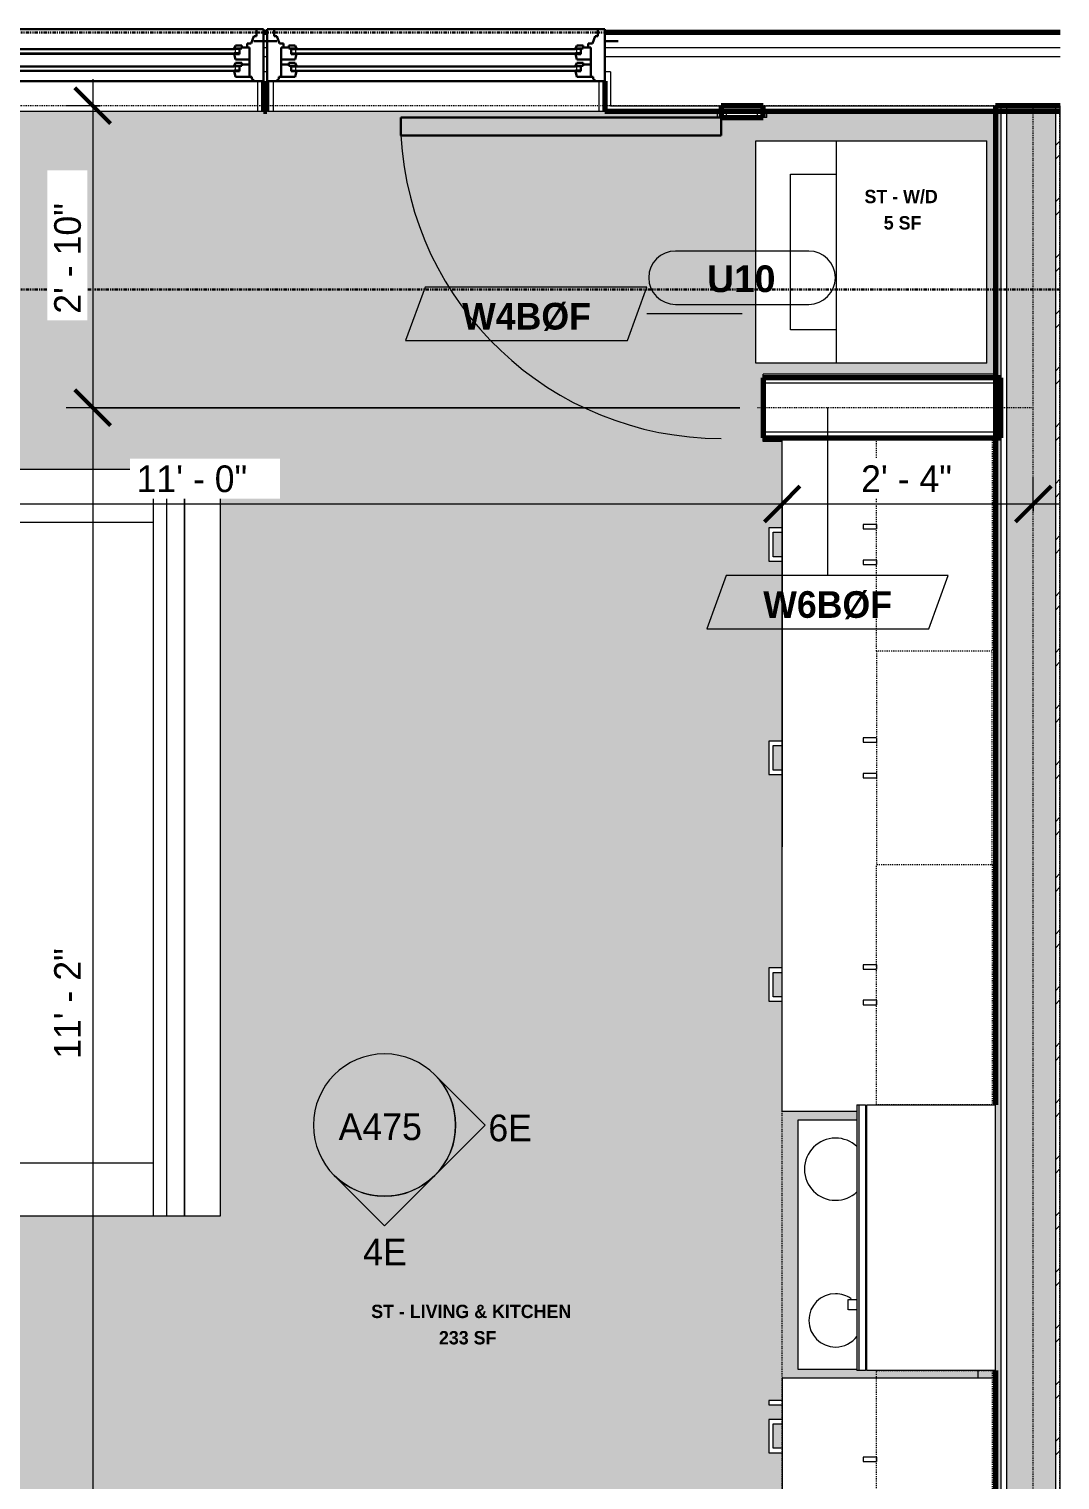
# Model space of a CAD drawing. Header units: inches. Extents: x -2718 to -922, y 119 to 10852.
# Drawn here: x -2626.1 to -2510.1, y 10688.6 to 10851.8 of the extents above; entities that cross this region are included whole.
import ezdxf

# ---------------------------------------------------------------- set-up
doc = ezdxf.new("R2010")
doc.units = ezdxf.units.IN
doc.header["$MEASUREMENT"] = 0
for name, pattern in [('Dash', [0.25, 0.125, -0.125]), ('Dash 3_32_', [0.1875, 0.09375, -0.09375]), ('Double Dash 3_8_', [1, 0.375, -0.125, 0.125, -0.125, 0.125, -0.125])]:
    doc.linetypes.add(name, pattern=pattern)
for name, color, linetype, lineweight in [('0-1', 7, 'Continuous', 5), ('0-2', 250, 'Continuous', 18), ('0-3', 50, 'Double Dash 3_8_', 30), ('A-ANNO-DIMS', 211, 'Continuous', 9), ('A-ANNO-DIMS-32', 211, 'Continuous', 9), ('A-AREA-IDEN', 2, 'Continuous', 9), ('A-DETL-1', 90, 'Dash 3_32_', 18), ('A-DOOR', 31, 'Continuous', 18), ('A-DOOR-3', 31, 'Continuous', 9), ('A-DOOR-4', 31, 'Continuous', 30), ('A-DOOR-IDEN', 31, 'Continuous', 9), ('A-GLAZ-1', 250, 'Continuous', 18), ('A-GLAZ-2', 50, 'Continuous', 30), ('A-GLAZ-3', 7, 'Continuous', 9), ('A-WALL', 113, 'Continuous', 18), ('A-WALL-1', 10, 'Continuous', 70), ('A-WALL-2', 250, 'Continuous', 18), ('A-WALL-3', 113, 'Continuous', 70), ('A-WALL-4', 113, 'Continuous', 9), ('A-WALL-IDEN', 211, 'Continuous', 9), ('A-WALL-PATT-1', 7, 'Continuous', 9), ('A-WALL-PATT-2', 253, 'Continuous', 9), ('A-WALL-PATT-3', 8, 'Continuous', 9), ('C-PROP-LINE-1', 50, 'Double Dash 3_8_', 30), ('G-ANNO-SYMB', 111, 'Continuous', 9), ('I-FURN', 30, 'Continuous', 9), ('I-WALL-1', 10, 'Continuous', 70), ('P-SANR-FIXT', 6, 'Continuous', 9), ('Q-CASE', 31, 'Continuous', 9), ('Q-CASE-1', 31, 'Dash', 9), ('Q-SPCQ', 91, 'Continuous', 9)]:
    doc.layers.add(name, color=color, linetype=linetype, lineweight=lineweight)
doc.layers.add('A-AREA-PATT-1', color=7, linetype='Continuous', lineweight=9, transparency=1)
doc.styles.add('Arial_B', font='arialbd.ttf', dxfattribs={"height": 3})
doc.styles.add('Century Gothic', font='ufonts.com_century-gothic.ttf', dxfattribs={"height": 3})
doc.styles.add('Century Gothic_B', font='GOTHICB.TTF', dxfattribs={"height": 3})
doc.styles.add('Century Gothic_B_1', font='GOTHICB.TTF', dxfattribs={"height": 1.5})
doc.dimstyles.new('OD_1__HACK', dxfattribs={"dimscale": 12, "dimtxt": 3.132505, "dimasz": 0.333333, "dimexe": 0.25, "dimexo": 0.166667, "dimgap": 0.041667, "dimtad": 1, "dimdec": 0, "dimzin": 3, "dimdsep": 46, "dimlunit": 4, "dimtxsty": 'Century Gothic', "dimblk1": 'OBLIQUE', "dimblk2": 'OBLIQUE', "dimsah": 1, "dimcen": 0.09, "dimdle": 0.25, "dimazin": 0, "dimtfac": 1, "dimtdec": 4, "dimtix": 1, "dimtmove": 0, "dimatfit": 3, "dimfxl": 1, "dimtvp": 1, "dimtfill": 1, "dimfrac": 2, "dimtolj": 1, "dimtzin": 0, "dimarcsym": 2})

# ---------------------------------------------------------------- blocks, each defined once
blk = doc.blocks.new('Window-Double_Hung-Andersen-400_Series-Tilt_Wash - DOUBLE HUNG - REVERSE COTTAGE - 2ND FLOOR-2888385-2ND _ 3RD FLOOR - STUDIO A - ADA TYPE B')
at = {"layer": 'A-GLAZ-1'}
for p, q in [((-19.01, -2.44), (-18.95, -2.44)), ((18.95, -2.44), (19.01, -2.44)), ((-18.95, -3.94), (-19.01, -3.94)), ((19.01, -3.94), (18.95, -3.94))]:
    blk.add_line(p, q, dxfattribs=at)
at = {"layer": 'A-GLAZ-2'}
for p, q in [((-19.01, 3.44), (-20.51, 3.44)), ((19.01, 4.81), (-19.01, 4.81)), ((-19.01, 4.81), (-19.01, -1.06)), ((-18.2, 4.81), (-18.2, 4)), ((-18.2, 4), (-17.92, 4)), ((-17.92, 4), (-17.61, 3.19)), ((17.92, 4), (17.61, 3.19)), ((18.2, 4), (17.92, 4)), ((18.2, 4.81), (18.2, 4)), ((19.01, -1.06), (19.01, 4.81)), ((19.01, 3.44), (20.51, 3.44)), ((-17.61, 3.19), (-17.14, 3.19)), ((-17.42, 2.75), (-16.57, 2.75)), ((-17.42, 2.75), (-17.42, -0.56)), ((-17.14, 3.19), (-17.14, 2.75)), ((-15.86, 2.97), (-16.57, 2.97)), ((-16.57, 2.62), (-16.57, 2.97)), ((-15.7, 2.62), (-16.57, 2.62)), ((-16.29, 2.62), (-16.29, 2)), ((-15.7, 2), (-16.29, 2)), ((-15.86, 2.97), (-15.7, 2.62)), ((-15.86, 1.37), (-15.7, 2)), ((15.86, 2.97), (15.7, 2.62)), ((15.7, 2.62), (16.57, 2.62)), ((15.7, 2), (16.29, 2)), ((15.86, 1.37), (15.7, 2)), ((15.86, 2.97), (16.57, 2.97)), ((16.29, 2.62), (16.29, 2)), ((16.57, 2.62), (16.57, 2.97)), ((17.42, 2.75), (16.57, 2.75)), ((17.14, 3.19), (17.14, 2.75)), ((17.61, 3.19), (17.14, 3.19)), ((17.42, 2.75), (17.42, -0.56)), ((-17.42, 1.37), (-15.86, 1.37)), ((-17.42, 0.81), (-16.57, 0.81)), ((-15.86, 1.03), (-16.57, 1.03)), ((-16.57, 0.69), (-16.57, 1.03)), ((-15.7, 0.69), (-16.57, 0.69)), ((-16.29, 0.69), (-16.29, 0.06)), ((-15.7, 0.06), (-16.29, 0.06)), ((-15.86, 1.03), (-15.7, 0.69)), ((-15.86, -0.56), (-15.7, 0.06)), ((15.86, 1.03), (15.7, 0.69)), ((15.7, 0.69), (16.57, 0.69)), ((15.7, 0.06), (16.29, 0.06)), ((15.86, -0.56), (15.7, 0.06)), ((17.42, 1.37), (15.86, 1.37)), ((15.86, 1.03), (16.57, 1.03)), ((16.29, 0.69), (16.29, 0.06)), ((16.57, 0.69), (16.57, 1.03)), ((17.42, 0.81), (16.57, 0.81)), ((-19.01, -1.06), (19.01, -1.06)), ((-17.67, -0.78), (-18, -1.06)), ((-17.67, -0.78), (-17.67, -0.56)), ((-17.67, -0.56), (-15.86, -0.56)), ((17.67, -0.56), (15.86, -0.56)), ((17.67, -0.78), (17.67, -0.56)), ((17.67, -0.78), (18, -1.06))]:
    blk.add_line(p, q, dxfattribs=at)
at = {"layer": 'A-GLAZ-3'}
for p, q in [((-16.29, 2.5), (-15.7, 2.5)), ((-16.29, 2.12), (-15.7, 2.12)), ((-15.82, 2.5), (-15.82, 2.12)), ((-15.7, 2.62), (15.7, 2.62)), ((-15.7, 2.5), (15.7, 2.5)), ((-15.7, 2.12), (15.7, 2.12)), ((-15.7, 2), (15.7, 2)), ((16.29, 2.5), (15.7, 2.5)), ((16.29, 2.12), (15.7, 2.12)), ((15.82, 2.5), (15.82, 2.12)), ((-16.29, 0.56), (-15.7, 0.56)), ((-16.29, 0.19), (-15.7, 0.19)), ((-15.82, 0.56), (-15.82, 0.19)), ((-15.7, 0.69), (15.7, 0.69)), ((-15.7, 0.56), (15.7, 0.56)), ((-15.7, 0.19), (15.7, 0.19)), ((-15.7, 0.06), (15.7, 0.06)), ((16.29, 0.56), (15.7, 0.56)), ((16.29, 0.19), (15.7, 0.19)), ((15.82, 0.56), (15.82, 0.19)), ((18.95, -1.06), (-18.95, -1.06)), ((-18.95, -1.06), (-18.95, -4.44)), ((-18.32, -1.06), (-18.32, -4.44)), ((18.32, -1.06), (18.32, -4.44)), ((18.95, -4.44), (18.95, -1.06)), ((-18.95, -4.44), (18.95, -4.44))]:
    blk.add_line(p, q, dxfattribs=at)
blk = doc.blocks.new('Family - ___-2835860-2ND _ 3RD FLOOR - STUDIO A - ADA TYPE B')
at = {"layer": 'C-PROP-LINE-1'}
blk.add_line((-2510.11, 10851.39), (-2717.73, 10851.39), dxfattribs=at)
blk = doc.blocks.new('Family - ___-2835903-2ND _ 3RD FLOOR - STUDIO A - ADA TYPE B')
at = {"layer": 'C-PROP-LINE-1'}
blk.add_line((-2510.11, 10822.49), (-2717.73, 10822.49), dxfattribs=at)
blk = doc.blocks.new('Family - ___-2835932-2ND _ 3RD FLOOR - STUDIO A - ADA TYPE B')
at = {"layer": 'C-PROP-LINE-1'}
blk.add_line((-2510.11, 10851.39), (-2717.73, 10851.39), dxfattribs=at)
blk = doc.blocks.new('CTR - 1st Phase - Shell_rvt-1-2ND _ 3RD FLOOR - STUDIO A - ADA TYPE B')
at = {"layer": 'A-WALL-1'}
for p, q in [((-2599.34, 10851.39), (-2599.71, 10851.39)), ((-2510.11, 10851.39), (-2561.31, 10851.39)), ((-2599.71, 10845.89), (-2599.71, 10842.51)), ((-2599.34, 10842.51), (-2599.34, 10845.89)), ((-2561.31, 10845.89), (-2561.31, 10842.51)), ((-2599.71, 10842.51), (-2599.34, 10842.51)), ((-2561.31, 10842.51), (-2510.11, 10842.51))]:
    blk.add_line(p, q, dxfattribs=at)
at = {"layer": 'A-WALL-2'}
for p, q in [((-2599.34, 10851.14), (-2599.71, 10851.14)), ((-2510.11, 10851.14), (-2561.31, 10851.14)), ((-2599.34, 10849.64), (-2599.71, 10849.64)), ((-2510.11, 10849.64), (-2561.31, 10849.64)), ((-2599.34, 10848.64), (-2599.71, 10848.64)), ((-2510.11, 10848.64), (-2561.31, 10848.64)), ((-2599.34, 10846.95), (-2599.71, 10846.95)), ((-2560.69, 10846.95), (-2561.31, 10846.95)), ((-2560.69, 10846.95), (-2560.69, 10843.14)), ((-2599.71, 10842.51), (-2599.77, 10842.51)), ((-2599.27, 10842.51), (-2599.34, 10842.51)), ((-2561.31, 10842.51), (-2561.37, 10842.51)), ((-2560.69, 10843.14), (-2510.11, 10843.14))]:
    blk.add_line(p, q, dxfattribs=at)
at = {"layer": '0-2'}
for p in [(-2618.72, 10846.95), (-2580.32, 10846.95)]:
    blk.add_blockref('Window-Double_Hung-Andersen-400_Series-Tilt_Wash - DOUBLE HUNG - REVERSE COTTAGE - 2ND FLOOR-2888385-2ND _ 3RD FLOOR - STUDIO A - ADA TYPE B', p, dxfattribs=at)
at = {"layer": '0-3'}
for name in ['Family - ___-2835860-2ND _ 3RD FLOOR - STUDIO A - ADA TYPE B', 'Family - ___-2835932-2ND _ 3RD FLOOR - STUDIO A - ADA TYPE B', 'Family - ___-2835903-2ND _ 3RD FLOOR - STUDIO A - ADA TYPE B']:
    blk.add_blockref(name, (0, 0), dxfattribs=at)
blk = doc.blocks.new('CTR - 1st Phase - Common Walls_rvt-1-2ND _ 3RD FLOOR - STUDIO A - ADA TYPE B')
at = {"layer": 'A-WALL-PATT-1'}
h = blk.add_hatch(dxfattribs=at)
h.set_pattern_fill('FP_1', color=256, style=0, pattern_type=2)
h.set_pattern_definition([(0, (0, 0), (10.24, 2.56), [0.422, -7.258, 0.422, -7.258, -40.96]), (0, (0, 0), (10.24, 2.56), [-15.36, 0.422, -14.938, 0.422, -7.258, -17.92]), (0, (0, 0), (10.24, 2.56), [-38.4, 0.422, -4.698, 0.422, -12.378]), (120, (3.84, 1.28), (-7.33702503, 7.58810013), [0.422, -7.258, 0.422, -7.258, -40.96]), (120, (3.84, 1.28), (-7.33702503, 7.58810013), [-15.36, 0.422, -14.938, 0.422, -7.258, -17.92]), (120, (3.84, 1.28), (-7.33702503, 7.58810013), [-38.4, 0.422, -4.698, 0.422, -12.378]), (240, (5.12, 6.4), (-2.90297497, -10.14810013), [0.422, -7.258, 0.422, -7.258, -40.96]), (240, (5.12, 6.4), (-2.90297497, -10.14810013), [-15.36, 0.422, -14.938, 0.422, -7.258, -17.92]), (240, (5.12, 6.4), (-2.90297497, -10.14810013), [-38.4, 0.422, -4.698, 0.422, -12.378])])
h.paths.add_polyline_path([(-2517.37, 10458.16), (-2516.75, 10458.16), (-2516.75, 10843.14), (-2517.37, 10843.14), (-2517.37, 10460.75)], flags=0)
at = {"layer": 'A-WALL-PATT-2'}
h = blk.add_hatch(dxfattribs=at)
h.set_pattern_fill('FP_2', color=256, style=0, pattern_type=2)
h.set_pattern_definition([(161.57, (0.16, 0.16), (-1.279773737, -0.000426766), [0, -9.107, 1.011, 0]), (18.43, (-0.16, 0.16), (-1.279773737, 0.000426766), [0, -9.107, 1.011, 0]), (108.43, (0.16, 0.16), (0.639452382, -3.199964008), [3.035, -7.083]), (71.57, (-0.16, 0.16), (0.639452382, 3.199964008), [3.035, -7.083])])
h.paths.add_polyline_path([(-2516.12, 10457.54), (-2510.62, 10457.54), (-2510.62, 10843.14), (-2516.12, 10843.14), (-2516.12, 10458.16)], flags=0)
at = {"layer": 'A-WALL-PATT-3'}
h = blk.add_hatch(dxfattribs=at)
h.set_pattern_fill('FP_3', color=256, style=0, pattern_type=2)
h.set_pattern_definition([(45, (0, 0), (-3.1678384, 3.1678384), []), (45, (0, 4.8), (-3.1678384, 3.1678384), [])])
h.paths.add_polyline_path([(-2510.12, 10457.54), (-2510.12, 10843.14), (-2510.62, 10843.14), (-2510.62, 10457.54)], flags=0)
at = {"layer": 'A-WALL-2'}
for p, q in [((-2516.75, 10843.14), (-2516.75, 10458.16)), ((-2516.12, 10843.14), (-2516.12, 10458.16)), ((-2510.62, 10843.14), (-2510.62, 10458.16)), ((-2510.12, 10843.14), (-2510.12, 10458.16))]:
    blk.add_line(p, q, dxfattribs=at)
at = {"layer": 'I-WALL-1'}
for p, q in [((-2510.11, 10843.14), (-2517.37, 10843.14)), ((-2517.37, 10843.14), (-2517.37, 10730.8)), ((-2517.37, 10700.92), (-2517.37, 10676.92))]:
    blk.add_line(p, q, dxfattribs=at)
blk = doc.blocks.new('Couch-Both_Arms-Generic - 1-1372852-2ND _ 3RD FLOOR - STUDIO A - ADA TYPE B')
at = {"layer": 'I-FURN'}
for p, q in [((-36, 18.5), (36, 18.5)), ((-36, 17.5), (-36, 18.5)), ((36, 18.5), (36, 17.5)), ((-42, 17.5), (-36, 17.5)), ((-42, -10), (-42, 17.5)), ((-36, 17.5), (-36, -10)), ((36, 17.5), (42, 17.5)), ((36, -10), (36, 17.5)), ((42, 17.5), (42, -10)), ((-42, -10), (42, -10)), ((-42, -13.5), (-42, -10)), ((42, -10), (42, -13.5)), ((-42, -11.5), (42, -11.5)), ((-42, -13.5), (42, -13.5)), ((-42, -17.5), (-42, -13.5)), ((42, -13.5), (-42, -13.5)), ((42, -13.5), (42, -17.5)), ((42, -17.5), (-42, -17.5))]:
    blk.add_line(p, q, dxfattribs=at)
blk = doc.blocks.new('Range - 24_ x 30_-2320547-2ND _ 3RD FLOOR - STUDIO A - ADA TYPE B')
at = {"layer": 'Q-SPCQ'}
blk.add_line((29.13, 22), (30, 22), dxfattribs=at)
for centre, radius, start, end in [((6.5, 6), 3.5, 136.4272, 180), ((6.5, 6), 3.5, 81.0228, 98.9772), ((6.5, 6), 3.5, 360, 43.5294), ((23.5, 6), 3, 360, 53.8773), ((23.5, 6), 3, 143.9133, 180), ((6.5, 6), 3.5, 180, 0), ((23.5, 6), 3, 180, 360)]:
    blk.add_arc(centre, radius, start, end, dxfattribs=at)
blk = doc.blocks.new('Basic Wall _ INT - W4BØF - _5_8 GYP - 2X4 WOOD_BATT_ - 5_8 GYP_ - ___-2689024-2ND _ 3RD FLOOR - STUDIO A - ADA TYPE B')
at = {"layer": 'A-WALL'}
for p, q in [((-2548.66, 10841.8), (-2548.66, 10842.51)), ((-2548.38, 10842.51), (-2548.38, 10841.8)), ((-2548.38, 10841.8), (-2548.66, 10841.8)), ((-2548.29, 10841.8), (-2548.38, 10841.8)), ((-2548.25, 10841.8), (-2548.29, 10841.8))]:
    blk.add_line(p, q, dxfattribs=at)
blk = doc.blocks.new('Basic Wall _ INT - W4BØF - _5_8 GYP - 2X4 WOOD_BATT_ - 5_8 GYP_ - ___-2689023-2ND _ 3RD FLOOR - STUDIO A - ADA TYPE B')
at = {"layer": 'A-WALL'}
for p, q in [((-2543.38, 10841.8), (-2543.38, 10842.51)), ((-2543.09, 10841.8), (-2543.09, 10842.51)), ((-2543.46, 10841.8), (-2543.5, 10841.8)), ((-2543.38, 10841.8), (-2543.46, 10841.8)), ((-2543.09, 10841.8), (-2543.38, 10841.8))]:
    blk.add_line(p, q, dxfattribs=at)
blk = doc.blocks.new('Basic Wall _ INT - W6BØF - _5_8 GYP - 2X6 WOOD_BATT_ - 5_8 GYP_ - ___-2696058-2ND _ 3RD FLOOR - STUDIO A - ADA TYPE B')
at = {"layer": 'A-WALL'}
for p, q in [((-2543.5, 10805.76), (-2543.5, 10805.8)), ((-2543.5, 10805.68), (-2543.5, 10805.76)), ((-2543.5, 10805.68), (-2541.37, 10805.68)), ((-2543.5, 10805.39), (-2543.5, 10805.68)), ((-2541.37, 10805.39), (-2543.5, 10805.39))]:
    blk.add_line(p, q, dxfattribs=at)
blk = doc.blocks.new('Basic Wall _ INT - W6BØF - _5_8 GYP - 2X6 WOOD_BATT_ - 5_8 GYP_ - ___-2696057-2ND _ 3RD FLOOR - STUDIO A - ADA TYPE B')
at = {"layer": 'A-WALL'}
for p, q in [((-2543.5, 10812.68), (-2543.5, 10812.97)), ((-2517.37, 10812.97), (-2543.5, 10812.97)), ((-2517.37, 10812.68), (-2543.5, 10812.68)), ((-2543.5, 10812.6), (-2543.5, 10812.68)), ((-2543.5, 10812.55), (-2543.5, 10812.6))]:
    blk.add_line(p, q, dxfattribs=at)
blk = doc.blocks.new('SWING - SINGLE - FLUSH - 36_ x 80_ - OFFSET PIVOT DOOR AT MAGIC PAK AND WASHER_DRYER-3199414-2ND _ 3RD FLOOR - STUDIO A - ADA TYPE B')
at = {"layer": 'A-DOOR-3'}
blk.add_arc((18, 2.37), 36.07, 93.1789, 180, dxfattribs=at)
at = {"layer": 'A-DOOR-4'}
for p, q in [((16, 2.37), (16, 38.39)), ((18, 38.39), (16, 38.39)), ((18, 2.37), (18, 38.39)), ((18, 2.37), (16, 2.37))]:
    blk.add_line(p, q, dxfattribs=at)
blk = doc.blocks.new('Stacked Washer and Dryer - 26_x25_ - Private-1352637-2ND _ 3RD FLOOR - STUDIO A - ADA TYPE B')
at = {"layer": 'P-SANR-FIXT'}
for p, q in [((0, 12.5), (26, 12.5)), ((0, 12.5), (0, -12.5)), ((16.90625, 12.5), (16.90625, -12.5)), ((26, 12.5), (26, -12.5)), ((16.90625, 8.75), (22.09375, 8.75)), ((22.09375, 8.75), (22.09375, -8.75)), ((22.09375, -8.75), (16.90625, -8.75)), ((26, -12.5), (0, -12.5))]:
    blk.add_line(p, q, dxfattribs=at)
blk = doc.blocks.new('30quot_MicrowaveVent_11166 - 70cm miele oven-2322118-2ND _ 3RD FLOOR - STUDIO A - ADA TYPE B')
at = {"layer": 'Q-CASE'}
for p, q in [((-14.2, -14.49), (-14.2, 0)), ((15.68, 0), (-14.2, 0)), ((15.68, 0), (15.68, -14.49)), ((15.68, -14.49), (-14.2, -14.49)), ((-14.2, -14.61), (15.68, -14.61)), ((-14.2, -15.39), (-14.2, -14.61)), ((15.68, -14.61), (15.68, -15.39)), ((-14.2, -15.6), (-14.2, -15.39)), ((-14.2, -15.39), (15.68, -15.39)), ((-14.2, -15.6), (15.68, -15.6)), ((7.69, -16.55), (7.69, -15.63)), ((8.88, -15.63), (8.88, -16.55)), ((15.68, -15.39), (15.68, -15.6)), ((7.69, -16.6), (8.88, -16.6))]:
    blk.add_line(p, q, dxfattribs=at)
blk = doc.blocks.new('Base Cabinet 3 Drawer 230 - Base Cabinet 3 Drawer 230 27_-2571739-2ND _ 3RD FLOOR - STUDIO A - ADA TYPE B')
at = {"layer": 'Q-CASE'}
for p, q in [((-1.14, -24), (-1.14, -25.5)), ((-0.64, -25), (-0.64, -24)), ((2.11, -24), (2.11, -25)), ((2.61, -25.5), (2.61, -24)), ((-1.14, -25.5), (2.61, -25.5)), ((2.11, -25), (-0.64, -25))]:
    blk.add_line(p, q, dxfattribs=at)
blk = doc.blocks.new('Base Cabinet 3 Drawer 230 - Base Cabinet 3 Drawer 230 24_-2554933-2ND _ 3RD FLOOR - STUDIO A - ADA TYPE B')
at = {"layer": 'Q-CASE'}
for p, q in [((-1.14, -24), (-1.14, -25.5)), ((-0.64, -25), (-0.64, -24)), ((2.11, -24), (2.11, -25)), ((2.61, -25.5), (2.61, -24)), ((-1.14, -25.5), (2.61, -25.5)), ((2.11, -25), (-0.64, -25))]:
    blk.add_line(p, q, dxfattribs=at)
blk = doc.blocks.new('Single Door 1 Drawer 211 - 211 Base Cabinet Single Door1 Drawer 12_-2709705-2ND _ 3RD FLOOR - STUDIO A - ADA TYPE B')
at = {"layer": 'Q-CASE'}
for p, q in [((-3.39, 25.5), (-7.14, 25.5)), ((-7.14, 25.5), (-7.14, 24)), ((-6.64, 24), (-6.64, 25)), ((-6.64, 25), (-3.89, 25)), ((-3.89, 25), (-3.89, 24)), ((-3.39, 24), (-3.39, 25.5)), ((-1.27, 25.5), (-1.76, 25.5)), ((-1.76, 25.5), (-1.76, 24)), ((-1.27, 24), (-1.27, 25.5))]:
    blk.add_line(p, q, dxfattribs=at)
blk = doc.blocks.new('Base Cabinet 3 Drawer 230 - Base Cabinet 3 Drawer 230 24_-2578604-2ND _ 3RD FLOOR - STUDIO A - ADA TYPE B')
at = {"layer": 'Q-CASE'}
for p, q in [((2.61, 25.5), (-1.14, 25.5)), ((-1.14, 25.5), (-1.14, 24)), ((-0.64, 24), (-0.64, 25)), ((-0.64, 25), (2.11, 25)), ((2.11, 25), (2.11, 24)), ((2.61, 24), (2.61, 25.5))]:
    blk.add_line(p, q, dxfattribs=at)
blk = doc.blocks.new('300 Series Wall Hung Cabinet_302 - 27_ X 24_-2766376-2ND _ 3RD FLOOR - STUDIO A - ADA TYPE B')
at = {"layer": 'Q-CASE'}
for p, q in [((-1.76, 14.69), (-2.25, 14.69)), ((-2.25, 14.69), (-2.25, 13.19)), ((-1.76, 13.19), (-1.76, 14.69)), ((2.24, 14.69), (1.75, 14.69)), ((1.75, 14.69), (1.75, 13.19)), ((2.24, 13.19), (2.24, 14.69)), ((-1.76, 13.19), (-2.25, 13.19)), ((2.24, 13.19), (1.75, 13.19))]:
    blk.add_line(p, q, dxfattribs=at)
at = {"layer": 'Q-CASE-1'}
for p, q in [((-13.5, 0.19), (-13.5, 13.19)), ((-13.5, 13.19), (13.5, 13.19)), ((13.5, 13.19), (13.5, 0.19)), ((13.5, 0.19), (-13.5, 0.19))]:
    blk.add_line(p, q, dxfattribs=at)
blk = doc.blocks.new('300 Series Wall Hung Cabinet_302 - 24_ X 24_-2588623-2ND _ 3RD FLOOR - STUDIO A - ADA TYPE B')
at = {"layer": 'Q-CASE'}
for p, q in [((-2.25, -13.19), (-1.76, -13.19)), ((-2.25, -13.19), (-2.25, -14.69)), ((-1.76, -14.69), (-1.76, -13.19)), ((1.75, -13.19), (2.24, -13.19)), ((1.75, -13.19), (1.75, -14.69)), ((2.24, -14.69), (2.24, -13.19)), ((-2.25, -14.69), (-1.76, -14.69)), ((1.75, -14.69), (2.24, -14.69))]:
    blk.add_line(p, q, dxfattribs=at)
at = {"layer": 'Q-CASE-1'}
for p, q in [((12, -0.19), (-12, -0.19)), ((-12, -0.19), (-12, -13.19)), ((12, -13.19), (12, -0.19)), ((-12, -13.19), (12, -13.19))]:
    blk.add_line(p, q, dxfattribs=at)
blk = doc.blocks.new('300 Series Wall Hung Cabinet_302 - 24_ X 24_-2590484-2ND _ 3RD FLOOR - STUDIO A - ADA TYPE B')
at = {"layer": 'Q-CASE'}
for p, q in [((-1.76, 14.69), (-2.25, 14.69)), ((-2.25, 14.69), (-2.25, 13.19)), ((-1.76, 13.19), (-1.76, 14.69)), ((2.24, 14.69), (1.75, 14.69)), ((1.75, 14.69), (1.75, 13.19)), ((2.24, 13.19), (2.24, 14.69)), ((-1.76, 13.19), (-2.25, 13.19)), ((2.24, 13.19), (1.75, 13.19))]:
    blk.add_line(p, q, dxfattribs=at)
at = {"layer": 'Q-CASE-1'}
for p, q in [((-12, 0.19), (-12, 13.19)), ((-12, 13.19), (12, 13.19)), ((12, 13.19), (12, 0.19)), ((12, 0.19), (-12, 0.19))]:
    blk.add_line(p, q, dxfattribs=at)
blk = doc.blocks.new('Elevation - Filled Arrow-152140-2ND _ 3RD FLOOR - STUDIO A - ADA TYPE B')
at = {"layer": 'G-ANNO-SYMB'}
for start, end in [(360, 180), (180, 360)]:
    blk.add_arc((0, 0), 0.25, start, end, dxfattribs=at)
blk = doc.blocks.new('Elevation - Filled Arrow-151867-2ND _ 3RD FLOOR - STUDIO A - ADA TYPE B')
at = {"layer": 'G-ANNO-SYMB'}
for p, q in [((0, 0.3536), (-0.1768, 0.1768)), ((0.1768, 0.1768), (0, 0.3536))]:
    blk.add_line(p, q, dxfattribs=at)
blk.add_arc((0, 0), 0.25, 45, 135, dxfattribs=at)
blk = doc.blocks.new('DIMBLOCK8-2ND _ 3RD FLOOR - STUDIO A - ADA TYPE B')
at = {"layer": 'A-ANNO-DIMS-32'}
for p, q in [((-2618.94, 10846.14), (-2618.94, 10809.18)), ((-2618.11, 10843.14), (-2621.94, 10843.14)), ((-2618.94, 10843.14), (-2618.11, 10843.14)), ((-2546.13, 10809.18), (-2621.94, 10809.18)), ((-2618.94, 10809.18), (-2546.13, 10809.18))]:
    blk.add_line(p, q, dxfattribs=at)
at = {"layer": 'A-ANNO-DIMS-32', "lineweight": 50}
for p, q in [((-2618.94, 10843.14), (-2620.94, 10845.14)), ((-2618.94, 10843.14), (-2616.94, 10841.14)), ((-2618.94, 10809.18), (-2620.94, 10811.18)), ((-2618.94, 10809.18), (-2616.94, 10807.18))]:
    blk.add_line(p, q, dxfattribs=at)
at = {"layer": 'A-ANNO-DIMS-32', "color": 0, "insert": (-2623.28, 10819.74), "char_height": 3, "width": 15.394, "attachment_point": 1, "rotation": 90, "line_spacing_factor": 0.984502, "style": 'Century Gothic', "bg_fill": 3, "box_fill_scale": 1.25, "bg_fill_color": 256, "bg_fill_true_color": 13158600, "bg_fill_transparency": 0}
blk.add_mtext('2\' - 10"', dxfattribs=at)
blk = doc.blocks.new('_Oblique')
at = {"color": 0, "linetype": 'ByBlock', "lineweight": -2}
blk.add_line((-0.5, -0.5), (0.5, 0.5), dxfattribs=at)
blk = doc.blocks.new('DIMBLOCK9-2ND _ 3RD FLOOR - STUDIO A - ADA TYPE B')
at = {"layer": 'A-ANNO-DIMS-32', "lineweight": 50}
for p, q in [((-2618.94, 10809.18), (-2620.94, 10811.18)), ((-2618.94, 10809.18), (-2616.94, 10807.18)), ((-2618.94, 10675.55), (-2620.94, 10677.55)), ((-2618.94, 10675.55), (-2616.94, 10673.55))]:
    blk.add_line(p, q, dxfattribs=at)
at = {"layer": 'A-ANNO-DIMS-32'}
for p, q in [((-2546.13, 10809.18), (-2621.94, 10809.18)), ((-2618.94, 10809.18), (-2618.94, 10675.55)), ((-2618.94, 10809.18), (-2546.13, 10809.18)), ((-2618.11, 10675.55), (-2621.94, 10675.55)), ((-2618.94, 10675.55), (-2618.11, 10675.55))]:
    blk.add_line(p, q, dxfattribs=at)
at = {"layer": 'A-ANNO-DIMS-32', "color": 0, "insert": (-2623.28, 10735.95), "char_height": 3, "width": 15.394, "attachment_point": 1, "rotation": 90, "line_spacing_factor": 0.984502, "style": 'Century Gothic', "bg_fill": 3, "box_fill_scale": 1.25, "bg_fill_color": 256, "bg_fill_true_color": 13158600, "bg_fill_transparency": 0}
blk.add_mtext('11\' - 2"', dxfattribs=at)
blk = doc.blocks.new('DIMBLOCK14-2ND _ 3RD FLOOR - STUDIO A - ADA TYPE B')
at = {"layer": 'A-ANNO-DIMS-32'}
for p, q in [((-2541.37, 10759.8), (-2541.37, 10801.34)), ((-2513.12, 10797.51), (-2513.12, 10801.34)), ((-2510.12, 10798.34), (-2541.37, 10798.34)), ((-2541.37, 10798.34), (-2541.37, 10759.8)), ((-2513.12, 10798.34), (-2513.12, 10797.51))]:
    blk.add_line(p, q, dxfattribs=at)
at = {"layer": 'A-ANNO-DIMS-32', "lineweight": 50}
for p, q in [((-2541.37, 10798.34), (-2539.37, 10800.34)), ((-2513.12, 10798.34), (-2511.12, 10800.34)), ((-2541.37, 10798.34), (-2543.37, 10796.34)), ((-2513.12, 10798.34), (-2515.12, 10796.34))]:
    blk.add_line(p, q, dxfattribs=at)
at = {"layer": 'A-ANNO-DIMS-32', "color": 0, "insert": (-2532.49, 10802.69), "char_height": 3, "width": 12.5897, "attachment_point": 1, "line_spacing_factor": 0.984502, "style": 'Century Gothic', "bg_fill": 3, "box_fill_scale": 1.25, "bg_fill_color": 256, "bg_fill_true_color": 13158600, "bg_fill_transparency": 0}
blk.add_mtext('2\' - 4"', dxfattribs=at)
blk = doc.blocks.new('DIMBLOCK15-2ND _ 3RD FLOOR - STUDIO A - ADA TYPE B')
at = {"layer": 'A-ANNO-DIMS-32'}
for p, q in [((-2673.82, 10810.02), (-2673.82, 10795.34)), ((-2673.82, 10798.34), (-2673.82, 10810.02)), ((-2541.37, 10759.8), (-2541.37, 10801.34)), ((-2541.37, 10798.34), (-2673.82, 10798.34)), ((-2541.37, 10798.34), (-2541.37, 10759.8))]:
    blk.add_line(p, q, dxfattribs=at)
at = {"layer": 'A-ANNO-DIMS-32', "lineweight": 50}
for p, q in [((-2673.82, 10798.34), (-2671.82, 10800.34)), ((-2541.37, 10798.34), (-2539.37, 10800.34)), ((-2673.82, 10798.34), (-2675.82, 10796.34)), ((-2541.37, 10798.34), (-2543.37, 10796.34))]:
    blk.add_line(p, q, dxfattribs=at)
at = {"layer": 'A-ANNO-DIMS-32', "color": 0, "insert": (-2614.01, 10802.69), "char_height": 3, "width": 15.394, "attachment_point": 1, "line_spacing_factor": 0.984502, "style": 'Century Gothic', "bg_fill": 3, "box_fill_scale": 1.25, "bg_fill_color": 256, "bg_fill_true_color": 13158600, "bg_fill_transparency": 0}
blk.add_mtext('11\' - 0"', dxfattribs=at)
blk = doc.blocks.new('Door Tag - Type Mark-2601225-2ND _ 3RD FLOOR - STUDIO A - ADA TYPE B')
at = {"layer": 'A-DOOR-IDEN'}
for p, q in [((0.234375, 0.09375), (-0.234375, 0.09375)), ((-0.234375, -0.09375), (0.234375, -0.09375))]:
    blk.add_line(p, q, dxfattribs=at)
for centre, start, end in [((-0.234375, 0), 90, 270), ((0.234375, 0), 270, 90)]:
    blk.add_arc(centre, 0.09375, start, end, dxfattribs=at)
blk = doc.blocks.new('Wall Tag - ONE-2663183-2ND _ 3RD FLOOR - STUDIO A - ADA TYPE B')
at = {"layer": 'A-WALL-IDEN'}
for p, q in [((-0.3561, 0.0937), (-0.4244, -0.0937)), ((0.4244, 0.0937), (-0.3561, 0.0937)), ((0.3561, -0.0937), (0.4244, 0.0937)), ((-0.4244, -0.0937), (0.3561, -0.0937))]:
    blk.add_line(p, q, dxfattribs=at)

msp = doc.modelspace()

# ---------------------------------------------------------------- hatches: boundary and pattern name
at = {"layer": 'A-AREA-PATT-1'}
h = msp.add_hatch(color=256, dxfattribs=at)
h.paths.add_polyline_path([(-2669.19, 10651.96), (-2634.85, 10651.96), (-2634.85, 10653.86), (-2667.87, 10653.86), (-2667.87, 10683.86), (-2632.12, 10683.86), (-2632.12, 10675.55), (-2623.25, 10675.55), (-2623.25, 10677.05), (-2619.5, 10677.05), (-2619.5, 10675.55), (-2610.62, 10675.55), (-2610.62, 10678.27), (-2610.57, 10678.36), (-2610.48, 10678.41), (-2610.43, 10678.42), (-2609.53, 10678.42), (-2609.53, 10678.67), (-2605.8, 10678.67), (-2605.8, 10678.92), (-2603.83, 10678.92), (-2603.83, 10678.67), (-2594.47, 10678.67), (-2594.47, 10678.92), (-2593.88, 10678.92), (-2593.88, 10678.67), (-2593.29, 10678.67), (-2593.29, 10678.92), (-2592.7, 10678.92), (-2592.7, 10678.67), (-2592.11, 10678.67), (-2592.11, 10678.92), (-2591.52, 10678.92), (-2591.52, 10678.67), (-2590.93, 10678.67), (-2590.93, 10678.92), (-2590.34, 10678.92), (-2590.34, 10678.67), (-2587.72, 10678.67), (-2587.72, 10678.42), (-2586.77, 10678.41), (-2586.72, 10678.39), (-2586.68, 10678.36), (-2586.63, 10678.27), (-2586.62, 10678.22), (-2586.62, 10675.55), (-2586.37, 10675.55), (-2586.37, 10676.56), (-2553.37, 10676.56), (-2553.37, 10675.55), (-2551.37, 10675.55), (-2551.37, 10677.04), (-2550.89, 10677.04), (-2550.89, 10675.55), (-2541.37, 10675.55), (-2541.37, 10685.05), (-2542.87, 10685.05), (-2542.87, 10685.53), (-2541.37, 10685.53), (-2541.37, 10691.67), (-2542.87, 10691.67), (-2542.87, 10695.42), (-2541.37, 10695.42), (-2541.37, 10697.05), (-2542.87, 10697.05), (-2542.87, 10697.53), (-2541.37, 10697.53), (-2541.37, 10700.05), (-2517.37, 10700.05), (-2517.37, 10700.92), (-2531.86, 10700.92), (-2531.86, 10701.05), (-2531.98, 10701.04), (-2531.98, 10700.92), (-2532.97, 10700.92), (-2532.97, 10701.05), (-2539.62, 10701.05), (-2539.62, 10729.05), (-2532.97, 10729.05), (-2532.97, 10730.05), (-2541.37, 10730.05), (-2541.37, 10742.43), (-2542.87, 10742.43), (-2542.87, 10746.18), (-2541.37, 10746.18), (-2541.37, 10767.93), (-2542.87, 10767.93), (-2542.87, 10771.68), (-2541.37, 10771.68), (-2541.37, 10791.93), (-2542.87, 10791.93), (-2542.87, 10795.68), (-2541.37, 10795.68), (-2541.37, 10805.39), (-2543.5, 10805.39), (-2543.5, 10809.18), (-2545.88, 10809.18), (-2545.88, 10841.8), (-2548.66, 10841.8), (-2548.66, 10842.51), (-2671.03, 10842.51), (-2671.03, 10814.4), (-2673.82, 10814.4), (-2673.82, 10812.02), (-2707.45, 10812.02), (-2707.45, 10809.23), (-2710.47, 10809.23), (-2710.47, 10673.56), (-2669.19, 10673.56), (-2669.19, 10653.54)], flags=0)
h.paths.add_polyline_path([(-2622.75, 10675.55), (-2620, 10675.55), (-2620, 10676.55), (-2622.75, 10676.55)], flags=0)
h.paths.add_polyline_path([(-2542.37, 10692.17), (-2541.37, 10692.17), (-2541.37, 10694.92), (-2542.37, 10694.92)], flags=0)
h.paths.add_polyline_path([(-2604.6, 10718.26), (-2639.6, 10718.26), (-2639.6, 10724.26), (-2640.6, 10724.26), (-2640.6, 10796.26), (-2639.6, 10796.26), (-2639.6, 10802.26), (-2604.6, 10802.26), (-2604.6, 10746.02)], flags=0)
h.paths.add_polyline_path([(-2697.6, 10727.77), (-2709.72, 10727.77), (-2709.72, 10799.77), (-2693.6, 10799.77), (-2693.6, 10799.11), (-2693.57, 10799.11), (-2693.57, 10798.62), (-2693.6, 10798.62), (-2693.6, 10783.43), (-2693.57, 10783.43), (-2693.57, 10782.44), (-2693.6, 10782.44), (-2693.6, 10781.77), (-2697.6, 10781.77), (-2697.6, 10745.77), (-2693.6, 10745.77), (-2693.6, 10745.11), (-2693.57, 10745.11), (-2693.57, 10744.12), (-2693.6, 10744.12), (-2693.6, 10728.92), (-2693.57, 10728.92), (-2693.57, 10728.43), (-2693.6, 10728.43), (-2693.6, 10727.77)], flags=0)
h.paths.add_polyline_path([(-2531.86, 10729.05), (-2531.86, 10730.05), (-2531.98, 10730.05), (-2531.98, 10729.05)], flags=0)
h.paths.add_polyline_path([(-2655.6, 10733.26), (-2685.6, 10733.26), (-2685.6, 10793.26), (-2655.6, 10793.26), (-2655.6, 10769.88)], flags=0)
h.paths.add_polyline_path([(-2541.37, 10742.93), (-2541.37, 10745.68), (-2542.37, 10745.68), (-2542.37, 10742.93)], flags=0)
h.paths.add_polyline_path([(-2541.37, 10768.43), (-2541.37, 10771.18), (-2542.37, 10771.18), (-2542.37, 10768.43)], flags=0)
h.paths.add_polyline_path([(-2542.37, 10792.43), (-2541.37, 10792.43), (-2541.37, 10795.18), (-2542.37, 10795.18), (-2542.37, 10794.66)], flags=0)
h = msp.add_hatch(color=256, dxfattribs=at)
h.paths.add_polyline_path([(-2543.5, 10809.18), (-2543.5, 10812.97), (-2517.37, 10812.97), (-2517.37, 10842.51), (-2543.09, 10842.51), (-2543.09, 10841.8), (-2545.88, 10841.8), (-2545.88, 10809.18)], flags=0)
h.paths.add_polyline_path([(-2524.84, 10814.2), (-2544.34, 10814.2), (-2544.34, 10839.2), (-2518.34, 10839.2), (-2518.34, 10814.2)], flags=0)

# ---------------------------------------------------------------- linework, layer by layer
at = {"layer": 'A-DETL-1'}
for p, q in [((-2513.12, 10843.14), (-2714.72, 10843.14)), ((-2513.12, 10457.54), (-2513.12, 10843.14)), ((-2510.12, 10454.29), (-2510.12, 10843.14)), ((-2510.12, 10843.14), (-2510.11, 10843.14)), ((-2513.12, 10809.18), (-2544.13, 10809.18)), ((-2541.37, 10675.55), (-2541.37, 10757.8))]:
    msp.add_line(p, q, dxfattribs=at)
at = {"layer": 'A-WALL'}
for p, q in [((-2547.63, 10841.8), (-2547.63, 10842.51)), ((-2544.13, 10842.51), (-2547.63, 10842.51)), ((-2544.13, 10841.8), (-2544.13, 10842.51)), ((-2516.75, 10811.93), (-2543.5, 10811.93)), ((-2516.75, 10806.43), (-2543.5, 10806.43))]:
    msp.add_line(p, q, dxfattribs=at)
at = {"layer": 'A-WALL-3'}
for p, q in [((-2548.25, 10843.14), (-2548.25, 10841.8)), ((-2543.5, 10843.14), (-2548.25, 10843.14)), ((-2543.5, 10841.8), (-2543.5, 10843.14)), ((-2548.25, 10841.8), (-2543.5, 10841.8)), ((-2516.75, 10812.55), (-2543.5, 10812.55)), ((-2543.5, 10812.55), (-2543.5, 10805.8)), ((-2516.75, 10805.8), (-2516.75, 10812.55)), ((-2543.5, 10805.8), (-2516.75, 10805.8))]:
    msp.add_line(p, q, dxfattribs=at)
at = {"layer": 'A-WALL-4'}
for p, q in [((-2541.37, 10730.05), (-2541.37, 10805.8)), ((-2532.97, 10730.05), (-2541.37, 10730.05)), ((-2531.86, 10730.05), (-2531.98, 10730.05)), ((-2539.62, 10729.05), (-2539.62, 10701.05)), ((-2532.97, 10729.05), (-2539.62, 10729.05)), ((-2531.86, 10729.05), (-2531.98, 10729.05)), ((-2539.62, 10701.05), (-2532.97, 10701.05)), ((-2531.98, 10701.05), (-2531.86, 10701.05)), ((-2517.37, 10700.05), (-2541.37, 10700.05)), ((-2541.37, 10700.05), (-2541.37, 10675.55))]:
    msp.add_line(p, q, dxfattribs=at)

# ---------------------------------------------------------------- block references
at = {"layer": '0-1'}
for name in ['CTR - 1st Phase - Shell_rvt-1-2ND _ 3RD FLOOR - STUDIO A - ADA TYPE B', 'CTR - 1st Phase - Common Walls_rvt-1-2ND _ 3RD FLOOR - STUDIO A - ADA TYPE B']:
    msp.add_blockref(name, (0, 0), dxfattribs=at)
at = {"layer": 'A-DOOR', "rotation": 89.9999999998547}
msp.add_blockref('SWING - SINGLE - FLUSH - 36_ x 80_ - OFFSET PIVOT DOOR AT MAGIC PAK AND WASHER_DRYER-3199414-2ND _ 3RD FLOOR - STUDIO A - ADA TYPE B', (-2545.88, 10823.8), dxfattribs=at)
at = {"layer": 'A-WALL'}
for name in ['Basic Wall _ INT - W4BØF - _5_8 GYP - 2X4 WOOD_BATT_ - 5_8 GYP_ - ___-2689024-2ND _ 3RD FLOOR - STUDIO A - ADA TYPE B', 'Basic Wall _ INT - W4BØF - _5_8 GYP - 2X4 WOOD_BATT_ - 5_8 GYP_ - ___-2689023-2ND _ 3RD FLOOR - STUDIO A - ADA TYPE B', 'Basic Wall _ INT - W6BØF - _5_8 GYP - 2X6 WOOD_BATT_ - 5_8 GYP_ - ___-2696057-2ND _ 3RD FLOOR - STUDIO A - ADA TYPE B', 'Basic Wall _ INT - W6BØF - _5_8 GYP - 2X6 WOOD_BATT_ - 5_8 GYP_ - ___-2696058-2ND _ 3RD FLOOR - STUDIO A - ADA TYPE B']:
    msp.add_blockref(name, (0, 0), dxfattribs=at)
at = {"layer": 'G-ANNO-SYMB', "xscale": 31.99999999999999, "yscale": 31.99999999999999, "zscale": 31.99999999999999}
msp.add_blockref('Elevation - Filled Arrow-152140-2ND _ 3RD FLOOR - STUDIO A - ADA TYPE B', (-2586.11, 10728.51), dxfattribs=at)
at = {"layer": 'G-ANNO-SYMB', "extrusion": (0, 0, -1), "xscale": 31.99999999999999, "yscale": 31.99999999999999, "zscale": 31.99999999999999}
for rotation in [90.00000000000094, 180]:
    msp.add_blockref('Elevation - Filled Arrow-151867-2ND _ 3RD FLOOR - STUDIO A - ADA TYPE B', (2586.11, 10728.51), dxfattribs=dict(at, rotation=rotation))
at = {"layer": 'I-FURN', "rotation": 89.9999999999565}
msp.add_blockref('Couch-Both_Arms-Generic - 1-1372852-2ND _ 3RD FLOOR - STUDIO A - ADA TYPE B', (-2622.1, 10760.26), dxfattribs=at)
at = {"layer": 'P-SANR-FIXT', "rotation": 180}
msp.add_blockref('Stacked Washer and Dryer - 26_x25_ - Private-1352637-2ND _ 3RD FLOOR - STUDIO A - ADA TYPE B', (-2518.34, 10826.7), dxfattribs=at)
at = {"layer": 'Q-CASE'}
for name, p, rotation in [('300 Series Wall Hung Cabinet_302 - 24_ X 24_-2590484-2ND _ 3RD FLOOR - STUDIO A - ADA TYPE B', (-2517.56, 10793.8), 89.99999999996454), ('Base Cabinet 3 Drawer 230 - Base Cabinet 3 Drawer 230 24_-2578604-2ND _ 3RD FLOOR - STUDIO A - ADA TYPE B', (-2517.37, 10793.06), 90.0000000000099), ('300 Series Wall Hung Cabinet_302 - 24_ X 24_-2588623-2ND _ 3RD FLOOR - STUDIO A - ADA TYPE B', (-2517.56, 10769.8), 269.9999999999645), ('Base Cabinet 3 Drawer 230 - Base Cabinet 3 Drawer 230 24_-2554933-2ND _ 3RD FLOOR - STUDIO A - ADA TYPE B', (-2517.37, 10770.54), 269.9999999999203), ('300 Series Wall Hung Cabinet_302 - 27_ X 24_-2766376-2ND _ 3RD FLOOR - STUDIO A - ADA TYPE B', (-2517.56, 10744.3), 89.99999999996454), ('Base Cabinet 3 Drawer 230 - Base Cabinet 3 Drawer 230 27_-2571739-2ND _ 3RD FLOOR - STUDIO A - ADA TYPE B', (-2517.37, 10745.04), 269.9999999999203), ('30quot_MicrowaveVent_11166 - 70cm miele oven-2322118-2ND _ 3RD FLOOR - STUDIO A - ADA TYPE B', (-2517.37, 10716.6), 269.9999999999657), ('300 Series Wall Hung Cabinet_302 - 24_ X 24_-2590484-2ND _ 3RD FLOOR - STUDIO A - ADA TYPE B', (-2517.56, 10688.92), 89.99999999996454), ('Single Door 1 Drawer 211 - 211 Base Cabinet Single Door1 Drawer 12_-2709705-2ND _ 3RD FLOOR - STUDIO A - ADA TYPE B', (-2517.37, 10698.81), 90.0000000000099)]:
    msp.add_blockref(name, p, dxfattribs=dict(at, rotation=rotation))
at = {"layer": 'Q-SPCQ', "rotation": 269.9999999998397}
msp.add_blockref('Range - 24_ x 30_-2320547-2ND _ 3RD FLOOR - STUDIO A - ADA TYPE B', (-2541.37, 10730.05), dxfattribs=at)

# ---------------------------------------------------------------- texts
at = {"layer": 'A-AREA-IDEN', "char_height": 1.5, "attachment_point": 1, "style": 'Century Gothic_B_1'}
for s, insert, width in [('ST - W/D', (-2532.11, 10833.68), 9.696), ('5 SF', (-2529.94, 10830.72), 4.444)]:
    msp.add_mtext(s, dxfattribs=dict(at, insert=insert, width=width))
at = {"layer": 'G-ANNO-SYMB', "char_height": 3, "attachment_point": 1, "style": 'Century Gothic'}
for s, insert, width in [('A475', (-2591.28, 10729.82), 12.221), ('6E', (-2574.43, 10729.69), 5.555), ('4E', (-2588.52, 10715.75), 5.555)]:
    msp.add_mtext(s, dxfattribs=dict(at, insert=insert, width=width))

# ---------------------------------------------------------------- next in the draw order: dimensions: what is measured, and where the dimension line sits
at = {"layer": 'A-ANNO-DIMS'}
dim = msp.add_linear_dim(base=(-2618.94, 10809.18), p1=(-2616.11, 10843.14), p2=(-2544.13, 10809.18), angle=90, dimstyle='OD_1__HACK', override={"dimpost": '<>', "dimfxl": 79.594596}, dxfattribs=at)
dim.commit()
dim.dimension.update_dxf_attribs({"geometry": 'DIMBLOCK8-2ND _ 3RD FLOOR - STUDIO A - ADA TYPE B', "text_midpoint": (-2621.01, 10826.16)})

# ---------------------------------------------------------------- next in the draw order: linework, layer by layer
at = {"layer": 'A-WALL-IDEN'}
msp.add_line((-2545.88, 10819.72), (-2556.59, 10819.72), dxfattribs=at)

# ---------------------------------------------------------------- next in the draw order: block references
at = {"layer": 'A-DOOR-IDEN', "xscale": 31.99999999999999, "yscale": 31.99999999999999, "zscale": 31.99999999999999}
msp.add_blockref('Door Tag - Type Mark-2601225-2ND _ 3RD FLOOR - STUDIO A - ADA TYPE B', (-2545.88, 10823.8), dxfattribs=at)
msp.add_blockref('Door Tag - Type Mark-2601225-2ND _ 3RD FLOOR - STUDIO A - ADA TYPE B', (-2545.88, 10823.8), dxfattribs=at)
at = {"layer": 'A-WALL-IDEN', "xscale": 31.99999999999999, "yscale": 31.99999999999999, "zscale": 31.99999999999999}
msp.add_blockref('Wall Tag - ONE-2663183-2ND _ 3RD FLOOR - STUDIO A - ADA TYPE B', (-2570.16, 10819.72), dxfattribs=at)

# ---------------------------------------------------------------- next in the draw order: texts
at = {"layer": 'A-DOOR-IDEN', "insert": (-2549.81, 10825.18), "char_height": 3, "width": 9.393, "attachment_point": 1, "style": 'Arial_B'}
msp.add_mtext('U10', dxfattribs=at)
msp.add_mtext('U10', dxfattribs=at)
at = {"layer": 'A-WALL-IDEN', "insert": (-2577.38, 10820.97), "char_height": 3, "width": 17.372, "attachment_point": 1, "style": 'Century Gothic_B'}
msp.add_mtext('W4BØF', dxfattribs=at)

# ---------------------------------------------------------------- next in the draw order: dimensions: what is measured, and where the dimension line sits
at = {"layer": 'A-ANNO-DIMS'}
dim = msp.add_linear_dim(base=(-2618.94, 10675.55), p1=(-2544.13, 10809.18), p2=(-2616.11, 10675.55), angle=90, dimstyle='OD_1__HACK', override={"dimpost": '<>', "dimfxl": 151.787276}, dxfattribs=at)
dim.commit()
dim.dimension.update_dxf_attribs({"geometry": 'DIMBLOCK9-2ND _ 3RD FLOOR - STUDIO A - ADA TYPE B', "text_midpoint": (-2620.98, 10742.36)})

# ---------------------------------------------------------------- next in the draw order: texts
at = {"layer": 'A-AREA-IDEN', "char_height": 1.5, "attachment_point": 1, "style": 'Century Gothic_B_1'}
for s, insert, width in [('ST - LIVING & KITCHEN', (-2587.61, 10708.31), 25.553), ('233 SF', (-2579.99, 10705.35), 7.07)]:
    msp.add_mtext(s, dxfattribs=dict(at, insert=insert, width=width))

# ---------------------------------------------------------------- next in the draw order: dimensions: what is measured, and where the dimension line sits
at = {"layer": 'A-ANNO-DIMS'}
dim = msp.add_linear_dim(base=(-2541.37, 10798.34), p1=(-2513.12, 10795.51), p2=(-2541.37, 10757.8), dimstyle='OD_1__HACK', override={"dimpost": '<>', "dimfxl": 47.117254}, dxfattribs=at)
dim.commit()
dim.dimension.update_dxf_attribs({"geometry": 'DIMBLOCK14-2ND _ 3RD FLOOR - STUDIO A - ADA TYPE B', "text_midpoint": (-2527.25, 10800.38)})

# ---------------------------------------------------------------- next in the draw order: linework, layer by layer
at = {"layer": 'A-WALL-IDEN'}
msp.add_line((-2536.28, 10809.18), (-2536.28, 10790.3), dxfattribs=at)

# ---------------------------------------------------------------- next in the draw order: dimensions: what is measured, and where the dimension line sits
at = {"layer": 'A-ANNO-DIMS'}
dim = msp.add_linear_dim(base=(-2673.82, 10798.34), p1=(-2541.37, 10757.8), p2=(-2673.82, 10812.02), dimstyle='OD_1__HACK', override={"dimpost": '<>', "dimfxl": 143.117151}, dxfattribs=at)
dim.commit()
dim.dimension.update_dxf_attribs({"geometry": 'DIMBLOCK15-2ND _ 3RD FLOOR - STUDIO A - ADA TYPE B', "text_midpoint": (-2607.6, 10800.42)})

# ---------------------------------------------------------------- next in the draw order: block references
at = {"layer": 'A-WALL-IDEN', "xscale": 31.99999999999999, "yscale": 31.99999999999999, "zscale": 31.99999999999999}
msp.add_blockref('Wall Tag - ONE-2663183-2ND _ 3RD FLOOR - STUDIO A - ADA TYPE B', (-2536.28, 10787.3), dxfattribs=at)

# ---------------------------------------------------------------- next in the draw order: texts
at = {"layer": 'A-WALL-IDEN', "insert": (-2543.5, 10788.55), "char_height": 3, "width": 17.372, "attachment_point": 1, "style": 'Century Gothic_B'}
msp.add_mtext('W6BØF', dxfattribs=at)

doc.saveas('drawing.dxf')
